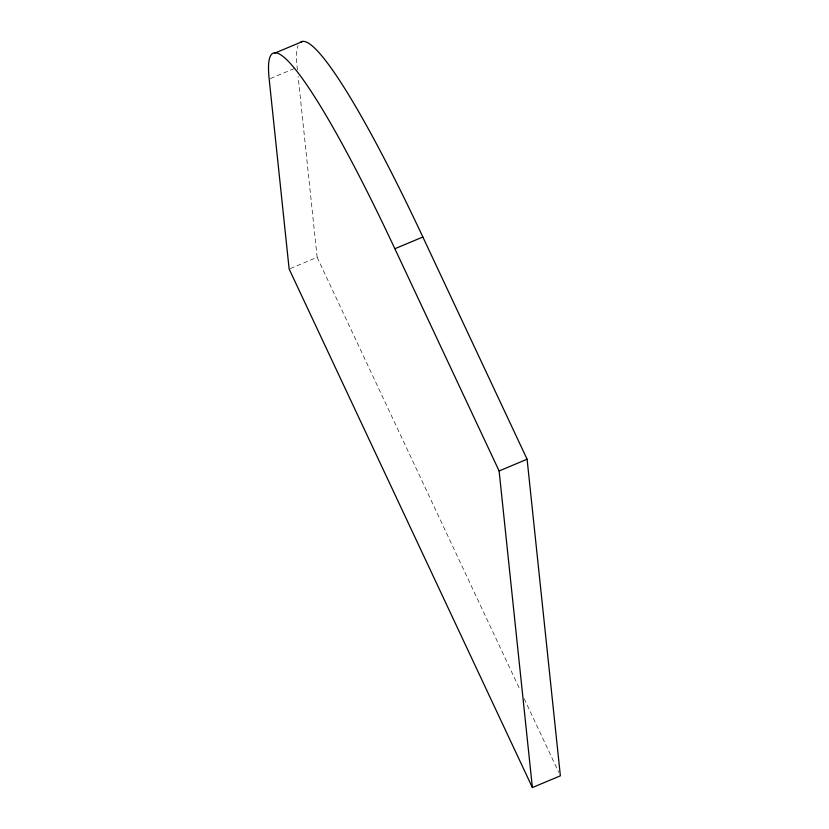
<?xml version="1.0" encoding="UTF-8"?>
<svg xmlns="http://www.w3.org/2000/svg" width="829" height="829" viewBox="0 0 829 829"><rect width="100%" height="100%" fill="white"/><g stroke="black" fill="none" stroke-linecap="round" stroke-linejoin="round"><path stroke-width="0.62" stroke-dasharray="4.14 3.11" d="M270.347 78.6L294.834 68.341M290.305 268.555L317.134 257.311L298.108 76.341M317.134 257.311L520.291 690.381M524.135 698.578L558.725 772.307M297.435 69.926L297.165 67.356A348.988 39.139 67.3 0 1 298.046 45.585"/><path stroke-width="1.24" d="M274.668 53.18L302.647 41.45M394.863 248.741L422.852 237.011L527.099 459.225L560.373 775.82L532.384 787.55L289.145 269.042L269.176 79.087A348.988 39.139 67.3 0 1 394.863 248.741L499.11 470.955L532.384 787.55M499.11 470.955L527.099 459.225M300.699 42.082A348.988 39.139 67.3 0 1 422.852 237.011"/></g></svg>
